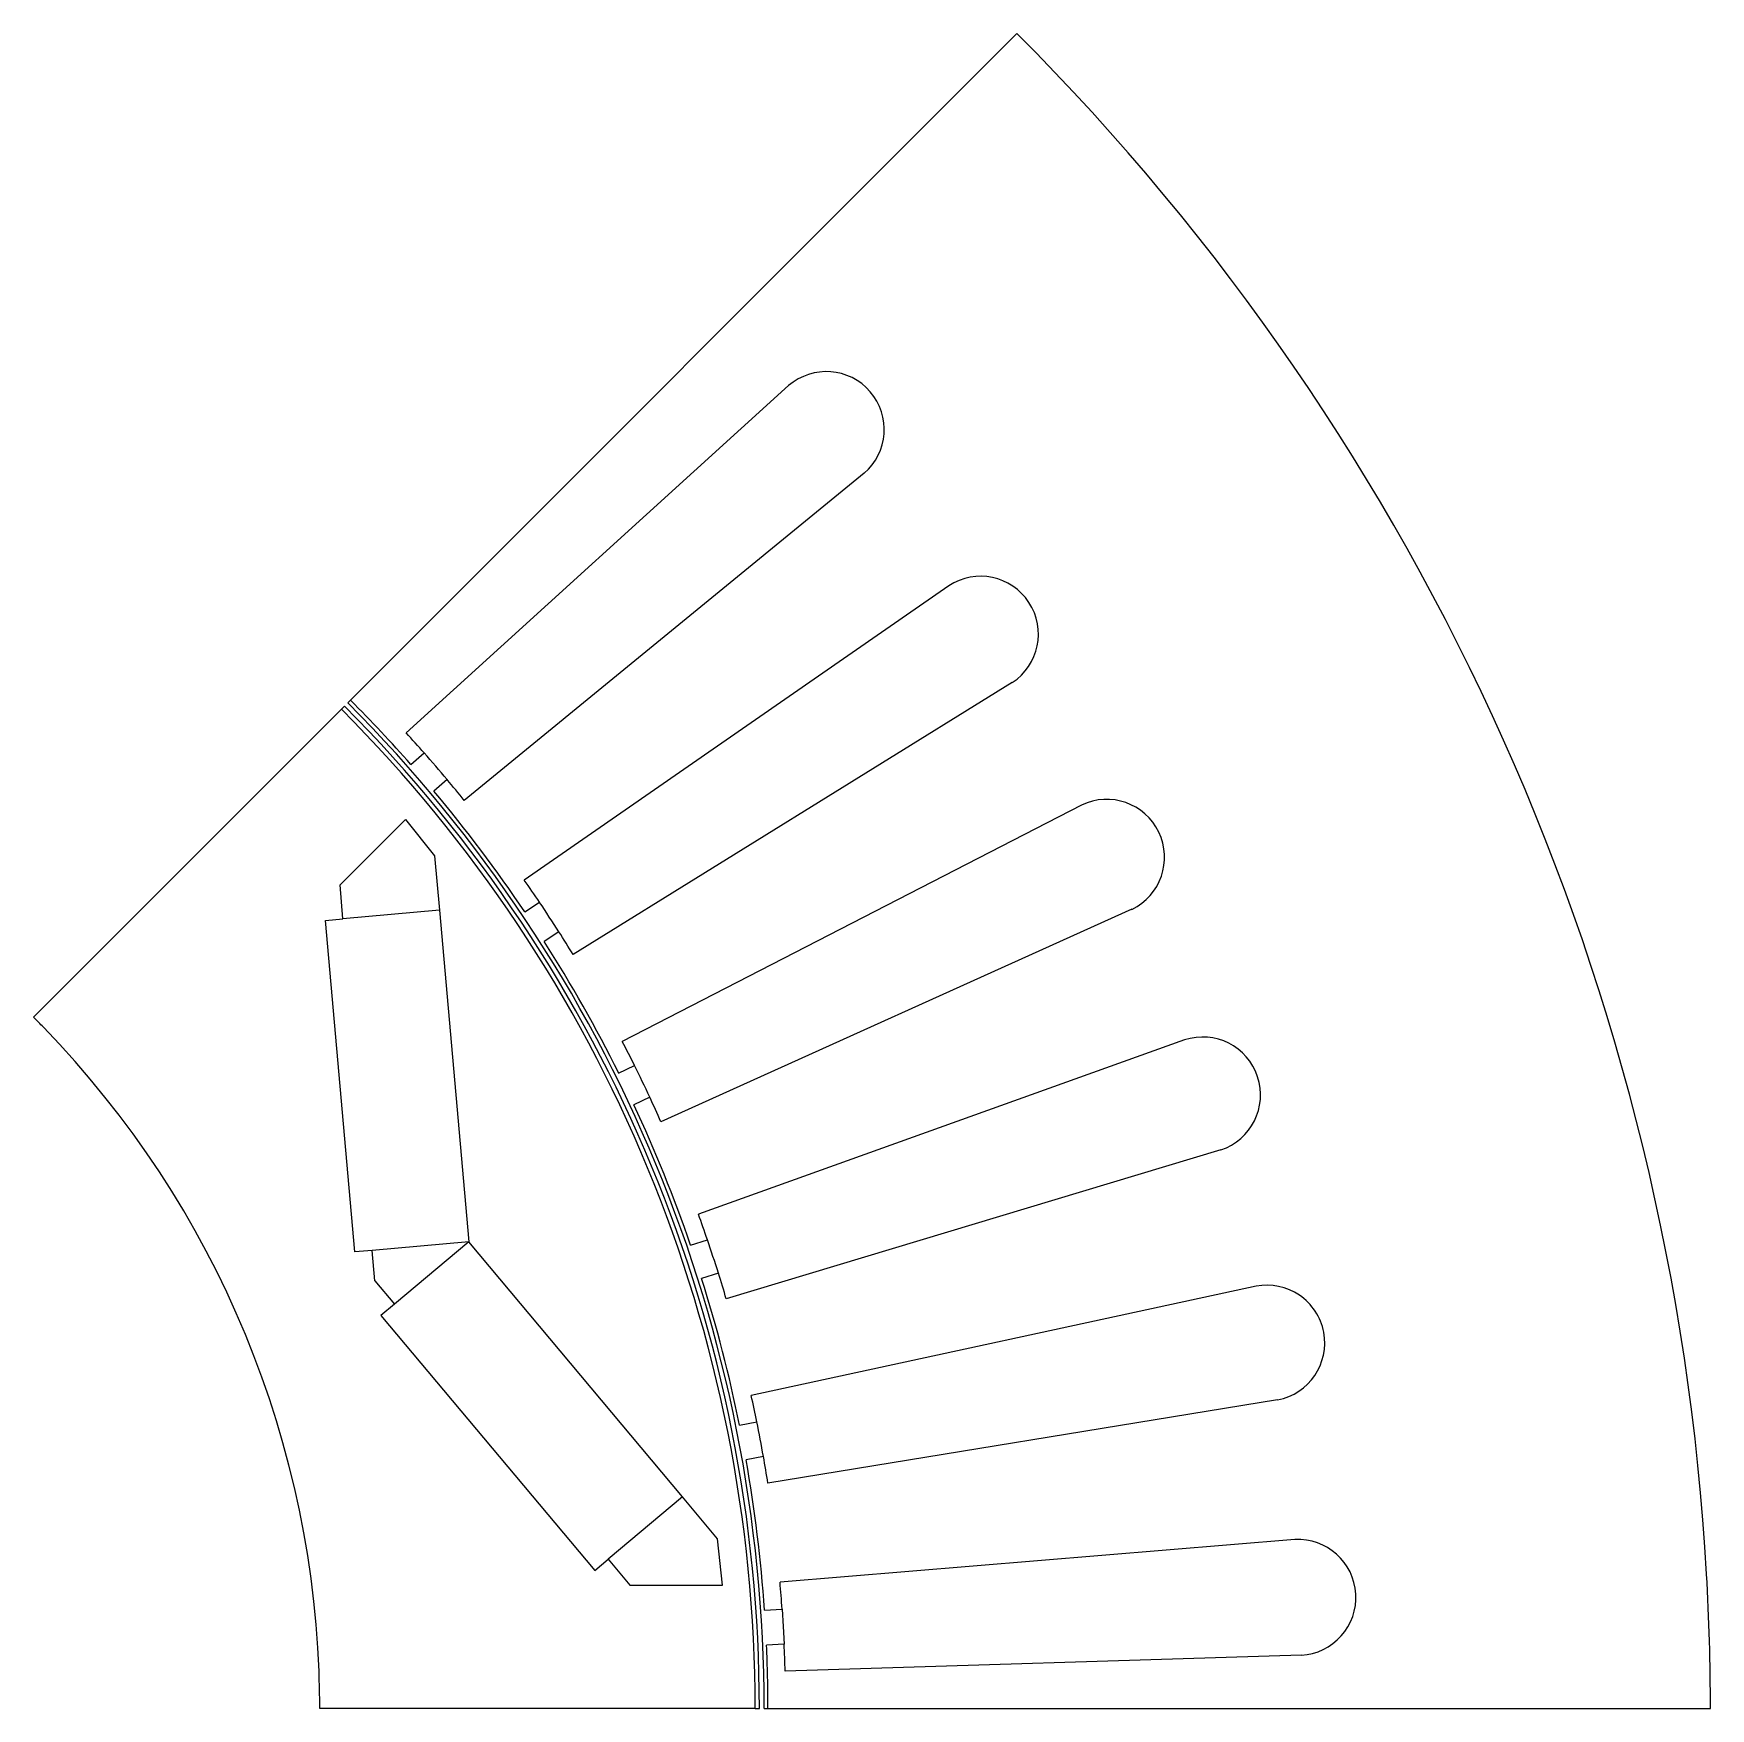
# Model space of a CAD drawing. Header units: millimetres. Extents: x 40.2 to 137.7, y 0 to 97.3.
import ezdxf

# ---------------------------------------------------------------- set-up
doc = ezdxf.new("R2010")
doc.units = ezdxf.units.MM

msp = doc.modelspace()

# ---------------------------------------------------------------- linework, layer by layer
at = {"color": 7, "linetype": 'Continuous'}
for p, q in [((58.593, 58.593), (97.335, 97.335)), ((84.065, 76.873), (61.829, 56.693)), ((88.454, 71.779), (65.209, 52.77)), ((93.38, 65.243), (68.7, 48.138)), ((97.067, 59.619), (71.539, 43.807)), ((58.437, 58.437), (58.593, 58.593)), ((40.169, 40.169), (58.066, 58.066)), ((58.066, 58.066), (58.243, 58.243)), ((62.101, 54.861), (62.877, 55.529)), ((64.213, 53.978), (63.433, 53.315)), ((101.097, 52.496), (74.396, 38.759)), ((57.985, 47.858), (61.791, 51.665)), ((61.791, 51.665), (63.486, 49.555)), ((63.486, 49.555), (63.765, 46.386)), ((58.158, 45.892), (57.985, 47.858)), ((68.731, 46.286), (69.587, 46.847)), ((57.139, 45.8), (58.158, 45.892)), ((63.765, 46.386), (58.158, 45.892)), ((63.765, 46.386), (65.469, 27.118)), ((104.018, 46.44), (76.645, 34.095)), ((58.838, 26.532), (57.139, 45.8)), ((70.709, 45.135), (69.85, 44.579)), ((107.084, 38.851), (78.818, 28.716)), ((74.184, 36.919), (75.106, 37.363)), ((75.995, 35.52), (75.071, 35.081)), ((109.19, 32.465), (80.44, 23.799)), ((59.858, 26.622), (58.838, 26.532)), ((65.469, 27.118), (59.858, 26.622)), ((60.013, 24.858), (59.858, 26.622)), ((65.469, 27.118), (61.15, 23.501)), ((77.889, 12.289), (65.469, 27.118)), ((78.368, 26.92), (79.34, 27.24)), ((60.013, 24.858), (61.15, 23.501)), ((79.982, 25.296), (79.008, 24.982)), ((111.239, 24.541), (81.892, 18.183)), ((61.15, 23.501), (60.366, 22.844)), ((60.366, 22.844), (72.789, 8.018)), ((112.493, 17.935), (82.858, 13.096)), ((81.212, 16.46), (82.217, 16.651)), ((82.599, 14.64), (81.592, 14.455)), ((77.889, 12.289), (73.575, 8.673)), ((79.932, 9.85), (77.889, 12.289)), ((80.226, 7.161), (79.932, 9.85)), ((113.491, 9.812), (83.565, 7.338)), ((72.789, 8.018), (73.575, 8.673)), ((73.575, 8.673), (74.842, 7.161)), ((74.842, 7.161), (80.226, 7.161)), ((82.666, 5.719), (83.687, 5.777)), ((83.687, 5.777), (83.752, 4.756)), ((83.752, 4.756), (83.803, 3.734)), ((83.803, 3.734), (82.781, 3.682)), ((113.872, 3.099), (83.858, 2.169)), ((82.116, 0), (56.806, 0)), ((82.116, 0), (82.366, 0)), ((82.643, 0), (82.863, 0)), ((82.863, 0), (137.653, 0))]:
    msp.add_line(p, q, dxfattribs=at)
for centre, radius, start, end in [((0, 0), 137.653, 3.25014, 45.00013), ((86.26, 74.326), 3.362, 40.7498, 130.7498), ((86.26, 74.326), 3.362, 310.7498, 40.7498), ((95.223, 62.431), 3.362, 303.2501, 123.2501), ((0.001, -0.001), 82.863, 41.45868, 45.00099), ((0, 0.002), 82.116, 359.99829, 44.99879), ((-0.006, 0), 82.372, 359.99999, 44.9971), ((0, 0), 82.643, 359.99997, 44.99997), ((0.004, 0.006), 83.879, 41.44768, 42.51728), ((-0.003, -0.007), 83.893, 40.05331, 41.45131), ((0.005, 0.005), 83.879, 38.98068, 40.05028), ((0, 0), 82.863, 33.95799, 40.04696), ((102.557, 49.468), 3.362, 295.74677, 115.74677), ((0.002, 0.006), 83.881, 33.94672, 35.01632), ((-0.006, -0.004), 83.893, 32.55089, 33.94889), ((0.004, 0.005), 83.88, 31.47971, 32.54931), ((0.001, -0.001), 82.863, 26.45861, 32.54758), ((0.005, 0.004), 56.801, 44.18191, 45.00029), ((0.005, 0.004), 56.801, 0.81817, 44.18191), ((108.137, 35.658), 3.362, 18.25432, 108.25432), ((0.007, 0.004), 83.879, 26.44895, 27.51855), ((-0.005, -0.003), 83.892, 25.0512, 26.4492), ((108.137, 35.658), 3.362, 288.25432, 18.25432), ((0.003, 0.001), 83.883, 23.98167, 25.05127), ((0, -0.001), 82.863, 18.95821, 25.04717), ((0.01, 0.003), 83.876, 18.94948, 20.01908), ((-0.005, -0.005), 83.893, 17.55295, 18.95095), ((0, -0.001), 82.863, 11.45855, 17.54755), ((0.001, 0.004), 83.884, 16.479, 17.5486), ((111.866, 21.238), 3.362, 10.74603, 100.74603), ((111.866, 21.238), 3.362, 280.74603, 10.74603), ((0.009, 0), 83.878, 11.4501, 12.5197), ((-0.005, -0.003), 83.892, 10.05247, 11.45047), ((0, 0.003), 83.886, 8.97925, 10.04882), ((0, -0.001), 82.863, 3.95815, 10.04709), ((113.681, 6.455), 3.362, 3.2546, 93.2546), ((0, 0.005), 137.653, 359.99774, 3.24774), ((0, 0.001), 83.886, 3.94861, 5.01814), ((113.681, 6.455), 3.362, 273.2546, 3.2546), ((0, -0.001), 82.863, 0.00059, 2.54724), ((0, 0.002), 83.887, 1.48036, 2.54989), ((0.005, 0.004), 56.801, 359.99549, 0.81817)]:
    msp.add_arc(centre, radius, start, end, dxfattribs=at)

doc.saveas('drawing.dxf')
